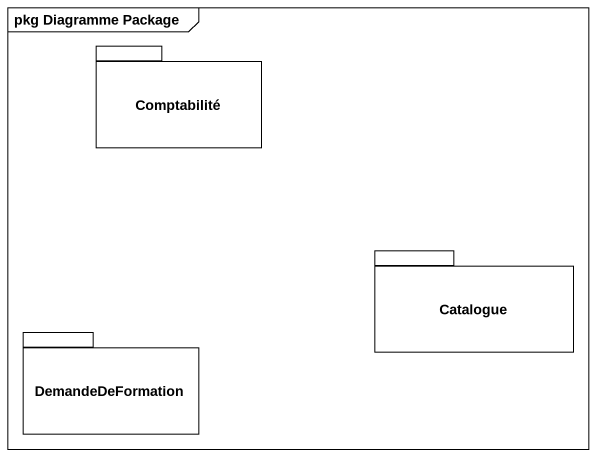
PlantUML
@startuml
mainframe pkg Diagramme Package
package Comptabilité {
}
package Catalogue {
}
package DemandeDeFormation {
}
@enduml
